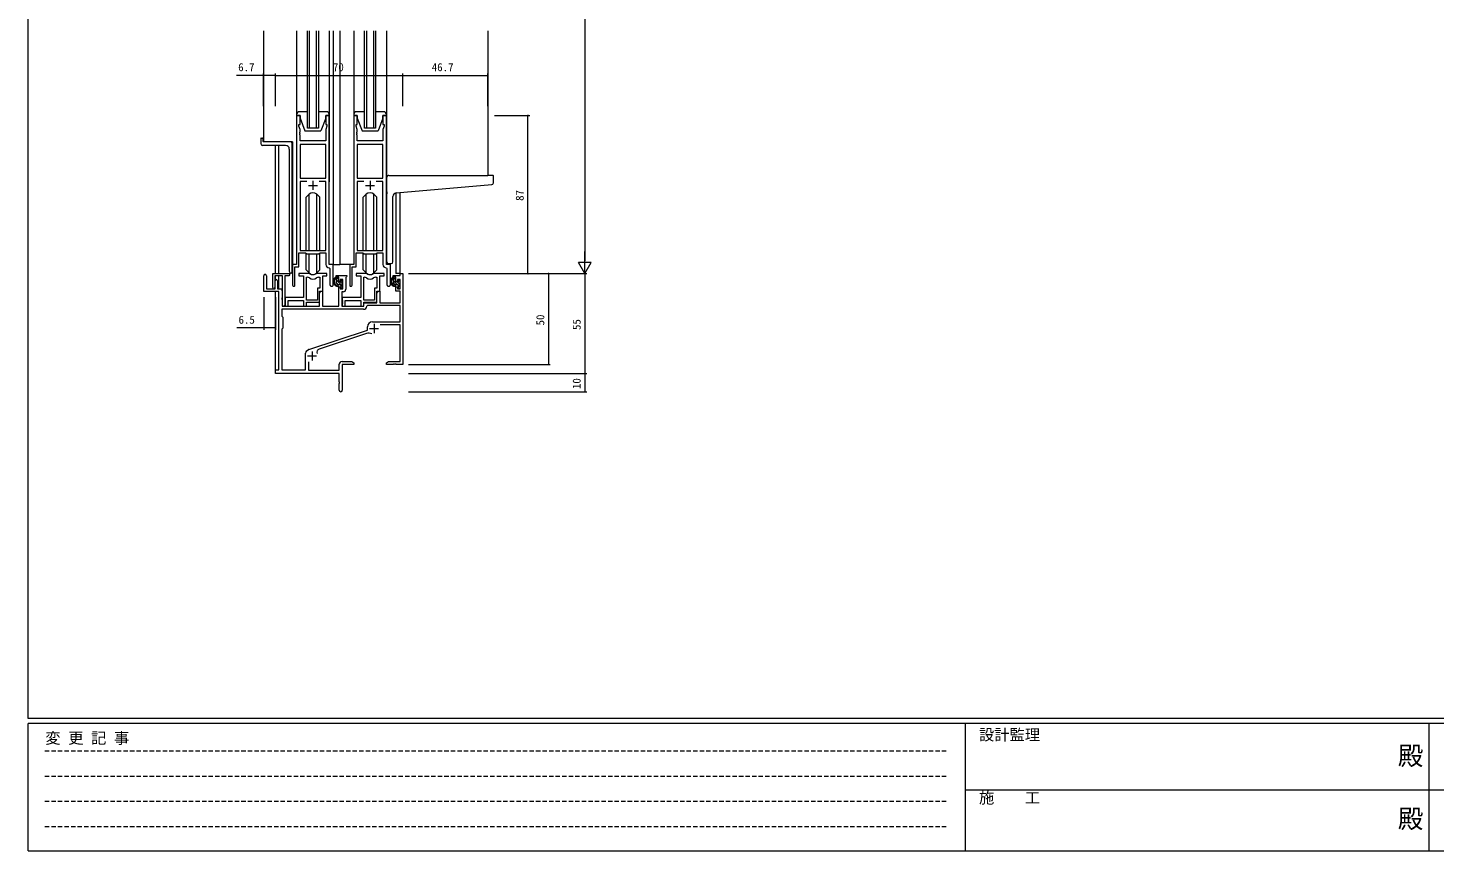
# Model space of a CAD drawing. Units: millimetres, scale not verified. Extents: x -793 to 793, y -564 to 564.
# Drawn here: x -788 to -14, y -564 to -112 of the extents above; entities that cross this region are included whole.
import ezdxf
from ezdxf.enums import TextEntityAlignment as Align

# ---------------------------------------------------------------- set-up
doc = ezdxf.new("R2010")
doc.units = ezdxf.units.MM
doc.header["$LTSCALE"] = 2
doc.linetypes.add('DASHED1', pattern=[1.8, 1.2, -0.6])
for name, color, linetype, lineweight in [('0-1_USER1', 2, 'Continuous', 9), ('0-2_YKK_ZWAK', 4, 'Continuous', 9), ('0-3_YKK_11', 6, 'Continuous', 9), ('0-4_YKK_12', 7, 'Continuous', 9), ('0-5_YKK_13', 7, 'Continuous', 9)]:
    doc.layers.add(name, color=color, linetype=linetype, lineweight=lineweight)
doc.styles.add('ＭＳ ゴシック', font='')
doc.styles.get('ＭＳ ゴシック').set_extended_font_data('MS Gothic')

msp = doc.modelspace()

# ---------------------------------------------------------------- linework, layer by layer
at = {"layer": '0-1_USER1'}
for p, q in [((-658.441, -113.191), (-658.441, -174.191)), ((-634.241, -166.691), (-634.241, -113.191)), ((-633.241, -113.191), (-633.241, -166.691)), ((-629.241, -166.691), (-629.241, -113.191)), ((-620.041, -113.191), (-620.041, -241.691)), ((-616.541, -113.191), (-616.541, -241.691)), ((-602.841, -166.691), (-602.841, -113.191)), ((-601.841, -113.191), (-601.841, -166.691)), ((-597.841, -166.691), (-597.841, -113.191)), ((-535.041, -113.191), (-535.041, -192.691)), ((-642.441, -174.191), (-658.441, -174.191)), ((-651.741, -246.691), (-651.741, -176.191)), ((-650.111, -176.191), (-650.111, -246.691)), ((-642.441, -174.191), (-642.441, -246.416)), ((-585.629, -202.391), (-585.641, -246.691)), ((-583.371, -246.691), (-583.371, -202.182)), ((-620.341, -241.691), (-616.541, -241.691)), ((-610.741, -241.691), (-616.541, -241.691)), ((-583.071, -246.691), (-585.641, -246.691)), ((-651.741, -250.144), (-651.741, -247.891)), ((-650.111, -247.891), (-650.111, -254.991)), ((-651.741, -299.991), (-651.741, -256.591)), ((-650.111, -256.62), (-650.111, -299.661))]:
    msp.add_line(p, q, dxfattribs=at)
for points in [[(-628.241, -113.191), (-628.241, -166.691), (-634.241, -166.691)], [(-596.841, -113.191), (-596.841, -166.691), (-602.841, -166.691)]]:
    msp.add_lwpolyline(points, dxfattribs=at)
at = {"layer": '0-2_YKK_ZWAK'}
for p, q in [((-640.241, -113.191), (-640.241, -196.441)), ((-640.241, -113.191), (-640.241, -123.691)), ((-622.241, -113.191), (-622.241, -196.191)), ((-622.241, -113.191), (-622.241, -123.691)), ((-608.841, -113.191), (-608.841, -196.191)), ((-608.841, -113.191), (-608.841, -123.691)), ((-590.841, -113.191), (-590.841, -196.191)), ((-590.841, -113.191), (-590.841, -123.691)), ((-634.241, -157.691), (-638.741, -157.691)), ((-638.241, -161.191), (-635.641, -168.191)), ((-623.741, -157.691), (-628.241, -157.691)), ((-624.241, -161.191), (-626.841, -168.191)), ((-624.241, -161.191), (-624.241, -159.691)), ((-602.841, -157.691), (-607.341, -157.691)), ((-606.841, -161.191), (-604.241, -168.191)), ((-592.341, -157.691), (-596.841, -157.691)), ((-592.841, -161.191), (-595.441, -168.191)), ((-592.841, -161.191), (-592.841, -159.691)), ((-635.641, -168.191), (-626.841, -168.191)), ((-604.241, -168.191), (-595.441, -168.191)), ((-659.941, -172.491), (-659.941, -175.191)), ((-659.641, -172.191), (-659.041, -172.191)), ((-646.241, -176.191), (-658.941, -176.191)), ((-658.741, -172.491), (-658.741, -173.891)), ((-643.743, -174.191), (-658.441, -174.191)), ((-642.743, -246.466), (-642.743, -175.191)), ((-644.241, -178.191), (-644.241, -245.418)), ((-589.541, -192.691), (-535.041, -192.691)), ((-532.341, -192.691), (-535.041, -192.691)), ((-532.041, -196.774), (-532.041, -192.991)), ((-590.541, -201.805), (-590.541, -193.691)), ((-585.416, -202.36), (-532.954, -197.771)), ((-633.363, -203.069), (-634.991, -204.698)), ((-634.991, -233.991), (-634.991, -204.698)), ((-633.359, -233.991), (-633.359, -203.066)), ((-629.124, -233.991), (-629.124, -203.066)), ((-629.12, -203.069), (-627.491, -204.698)), ((-627.491, -233.991), (-627.491, -204.698)), ((-601.963, -203.069), (-603.591, -204.698)), ((-603.591, -233.991), (-603.591, -204.698)), ((-601.959, -233.991), (-601.959, -203.066)), ((-597.724, -233.991), (-597.724, -203.066)), ((-597.72, -203.069), (-596.091, -204.698)), ((-596.091, -233.991), (-596.091, -204.698)), ((-590.541, -201.805), (-590.541, -202.809)), ((-590.541, -240.191), (-590.541, -202.809)), ((-587.241, -240.191), (-587.241, -204.353)), ((-634.991, -244.683), (-634.991, -235.441)), ((-633.359, -246.316), (-633.359, -235.921)), ((-629.124, -246.316), (-629.124, -235.921)), ((-627.491, -244.683), (-627.491, -235.441)), ((-603.591, -244.683), (-603.591, -235.441)), ((-601.959, -246.316), (-601.959, -235.921)), ((-597.724, -246.316), (-597.724, -235.921)), ((-596.091, -244.683), (-596.091, -235.441)), ((-643.328, -246.415), (-643.241, -246.422)), ((-642.743, -246.466), (-643.241, -246.422)), ((-633.363, -246.312), (-634.991, -244.683)), ((-629.12, -246.312), (-627.491, -244.683)), ((-601.963, -246.312), (-603.591, -244.683)), ((-597.72, -246.312), (-596.091, -244.683)), ((-589.541, -241.191), (-588.241, -241.191)), ((-617.571, -248.691), (-618.871, -248.691)), ((-618.271, -251.891), (-618.271, -248.691)), ((-617.271, -249.98), (-618.271, -248.98)), ((-614.971, -253.694), (-618.271, -250.394)), ((-617.189, -252.891), (-618.271, -251.809)), ((-617.271, -250.991), (-617.271, -248.991)), ((-616.171, -252.891), (-617.271, -252.891)), ((-616.332, -251.291), (-616.971, -251.291)), ((-615.871, -250.491), (-615.871, -250.83)), ((-615.871, -253.191), (-615.871, -254.491)), ((-615.289, -254.791), (-615.871, -254.209)), ((-614.971, -252.28), (-615.745, -251.506)), ((-614.771, -251.066), (-615.639, -250.198)), ((-615.571, -254.791), (-615.071, -254.791)), ((-614.859, -250.779), (-615.359, -250.279)), ((-614.971, -253.791), (-614.971, -251.791)), ((-614.771, -251.591), (-614.771, -250.991)), ((-614.771, -254.491), (-614.771, -253.991)), ((-586.171, -248.691), (-587.471, -248.691)), ((-586.871, -251.891), (-586.871, -248.691)), ((-585.871, -250.216), (-586.871, -249.216)), ((-583.371, -254.13), (-586.871, -250.63)), ((-586.039, -252.877), (-586.857, -252.059)), ((-585.871, -250.991), (-585.871, -248.991)), ((-584.771, -252.891), (-585.871, -252.891)), ((-584.932, -251.291), (-585.571, -251.291)), ((-583.571, -252.516), (-584.565, -251.523)), ((-584.471, -250.491), (-584.471, -250.83)), ((-584.471, -253.191), (-584.471, -254.491)), ((-584.125, -254.791), (-584.471, -254.444)), ((-583.371, -251.302), (-584.389, -250.284)), ((-584.171, -254.791), (-583.671, -254.791)), ((-583.459, -250.779), (-583.959, -250.279)), ((-583.571, -253.791), (-583.571, -251.791)), ((-583.371, -251.591), (-583.371, -250.991)), ((-583.371, -254.491), (-583.371, -253.991))]:
    msp.add_line(p, q, dxfattribs=at)
for points in [[(-640.241, -159.191), (-640.241, -159.691), (-638.241, -159.691), (-638.241, -161.191)], [(-624.241, -159.691), (-622.241, -159.691), (-622.241, -159.191)], [(-608.841, -159.191), (-608.841, -159.691), (-606.841, -159.691), (-606.841, -161.191)], [(-592.841, -159.691), (-590.841, -159.691), (-590.841, -159.191)]]:
    msp.add_lwpolyline(points, dxfattribs=at)
for centre, radius, start, end in [((-638.741, -159.191), 1.5, 90, 180), ((-623.741, -159.191), 1.5, 0, 90), ((-607.341, -159.191), 1.5, 90, 180), ((-592.341, -159.191), 1.5, 0, 90), ((-659.641, -172.491), 0.3, 90, 180), ((-658.941, -175.191), 1, 180, 270), ((-659.041, -172.491), 0.3, 0, 90), ((-658.441, -173.891), 0.3, 180, 270), ((-646.241, -178.191), 2, 0, 90), ((-643.743, -175.191), 1, 0, 90), ((-589.541, -193.691), 1, 135.573, 180), ((-589.541, -193.691), 1, 90, 135.573), ((-589.541, -193.691), 1, 121.36697, 135.573), ((-532.341, -192.991), 0.3, 0, 90), ((-533.041, -196.774), 1, 275, 0), ((-631.241, -205.191), 3, 45, 135), ((-599.841, -205.191), 3, 45, 135), ((-585.241, -204.353), 2, 95, 180), ((-643.241, -245.418), 1, 180, 265), ((-631.241, -244.191), 3, 225, 315), ((-599.841, -244.191), 3, 225, 315), ((-589.541, -240.191), 1, 180, 270), ((-588.241, -240.191), 1, 270, 0), ((-617.157, -251.012), 2.885, 126.45193, 263.90389), ((-617.072, -250.978), 2.504, 139.45806, 259.25217), ((-619.132, -249.095), 0.3, 301.6219, 336.95039), ((-618.671, -249.291), 0.2, 36.8699, 156.95039), ((-618.271, -248.991), 0.3, 216.8699, 270), ((-617.271, -251.891), 1, 180, 270), ((-617.571, -248.991), 0.3, 0, 90), ((-617.393, -253.641), 0.25, 253.6388, 125.58163), ((-616.971, -250.991), 0.3, 180, 270), ((-616.332, -251.591), 0.3, 33.05573, 90), ((-616.171, -253.191), 0.3, 0, 90), ((-615.871, -251.291), 0.25, 213.05573, 56.94427), ((-615.571, -250.491), 0.3, 45, 180), ((-615.571, -250.83), 0.3, 180, 236.94427), ((-615.571, -254.491), 0.3, 180, 270), ((-615.071, -254.491), 0.3, 270, 0), ((-614.971, -251.591), 0.2, 270, 0), ((-614.971, -253.991), 0.2, 0, 90), ((-615.071, -250.991), 0.3, 0, 45), ((-585.757, -251.012), 2.885, 126.45193, 263.90389), ((-585.672, -250.978), 2.504, 139.45806, 259.25217), ((-587.732, -249.095), 0.3, 301.6219, 336.95039), ((-587.271, -249.291), 0.2, 36.8699, 156.95039), ((-586.871, -248.991), 0.3, 216.8699, 270), ((-585.871, -251.891), 1, 180, 270), ((-586.171, -248.991), 0.3, 0, 90), ((-585.993, -253.641), 0.25, 253.6388, 125.58163), ((-585.571, -250.991), 0.3, 180, 270), ((-584.932, -251.591), 0.3, 33.05573, 90), ((-584.771, -253.191), 0.3, 0, 90), ((-584.471, -251.291), 0.25, 213.05573, 56.94427), ((-584.171, -250.491), 0.3, 45, 180), ((-584.171, -250.83), 0.3, 180, 236.94427), ((-584.171, -254.491), 0.3, 180, 270), ((-583.671, -254.491), 0.3, 270, 0), ((-583.571, -251.591), 0.2, 270, 0), ((-583.571, -253.991), 0.2, 0, 90), ((-583.671, -250.991), 0.3, 0, 45)]:
    msp.add_arc(centre, radius, start, end, dxfattribs=at)
at = {"layer": '0-3_YKK_11'}
for p, q in [((-481.741, 146.309), (-481.741, -239.691)), ((-658.441, -154.691), (-658.441, -136.691)), ((-651.741, -154.691), (-651.741, -136.691)), ((-651.741, -154.691), (-651.741, -136.691)), ((-651.741, -137.691), (-581.741, -137.691)), ((-581.741, -154.691), (-581.741, -136.691)), ((-581.741, -154.691), (-581.741, -136.691)), ((-581.741, -137.691), (-535.041, -137.691)), ((-535.041, -154.691), (-535.041, -136.691)), ((-531.481, -159.691), (-512.044, -159.691)), ((-513.044, -246.691), (-513.044, -159.691)), ((-481.741, -246.691), (-481.741, -234.566)), ((-578.741, -246.691), (-480.741, -246.691)), ((-578.741, -246.691), (-500.741, -246.691)), ((-578.741, -246.691), (-480.741, -246.691)), ((-531.481, -246.691), (-512.044, -246.691)), ((-501.741, -246.691), (-501.741, -296.691)), ((-481.741, -246.691), (-485.241, -240.629)), ((-478.241, -240.629), (-485.241, -240.629)), ((-481.741, -246.691), (-478.241, -240.629)), ((-481.741, -246.691), (-481.741, -301.691)), ((-658.241, -259.591), (-658.241, -277.591)), ((-651.741, -259.591), (-651.741, -277.591)), ((-578.741, -296.691), (-500.741, -296.691)), ((-578.741, -301.691), (-480.741, -301.691)), ((-578.741, -301.691), (-480.741, -301.691)), ((-481.741, -301.691), (-481.741, -311.691)), ((-578.741, -311.691), (-480.741, -311.691))]:
    msp.add_line(p, q, dxfattribs=at)
for points in [[(-651.741, -137.691), (-658.441, -137.691), (-673.341, -137.691)], [(-651.741, -276.591), (-658.241, -276.591), (-673.141, -276.591)]]:
    msp.add_lwpolyline(points, dxfattribs=at)
for centre, start, end in [((-658.441, -137.691), 0, 180), ((-658.441, -137.691), 180, 0), ((-651.741, -137.691), 0, 180), ((-651.741, -137.691), 0, 180), ((-651.741, -137.691), 180, 0), ((-651.741, -137.691), 180, 0), ((-581.741, -137.691), 0, 180), ((-581.741, -137.691), 0, 180), ((-581.741, -137.691), 180, 0), ((-581.741, -137.691), 180, 0), ((-535.041, -137.691), 0, 180), ((-535.041, -137.691), 180, 0), ((-513.044, -159.691), 90, 270), ((-513.044, -159.691), 270, 90), ((-513.044, -246.691), 90, 270), ((-513.044, -246.691), 270, 90), ((-501.741, -246.691), 90, 270), ((-501.741, -246.691), 270, 90), ((-658.241, -276.591), 0, 180), ((-658.241, -276.591), 180, 0), ((-651.741, -276.591), 0, 180), ((-651.741, -276.591), 180, 0), ((-501.741, -296.691), 90, 270), ((-501.741, -296.691), 270, 90), ((-481.741, -301.691), 90, 270), ((-481.741, -301.691), 90, 270), ((-481.741, -301.691), 270, 90), ((-481.741, -301.691), 270, 90), ((-481.741, -311.691), 90, 270), ((-481.741, -311.691), 270, 90)]:
    msp.add_arc(centre, 0.106, start, end, dxfattribs=at)
at = {"layer": '0-4_YKK_12'}
for p, q in [((-638.311, -175.621), (-638.311, -194.191)), ((-606.911, -175.621), (-606.911, -194.191)), ((-634.592, -196.121), (-638.311, -196.121)), ((-633.741, -198.191), (-628.741, -198.191)), ((-631.241, -195.691), (-631.241, -200.691)), ((-603.192, -196.121), (-606.911, -196.121)), ((-602.341, -198.191), (-597.341, -198.191)), ((-599.841, -195.691), (-599.841, -200.691)), ((-646.741, -247.891), (-646.741, -264.091)), ((-644.541, -247.891), (-646.741, -247.891)), ((-603.411, -266.321), (-648.311, -266.321)), ((-600.141, -276.891), (-595.141, -276.891)), ((-597.641, -274.391), (-597.641, -279.391)), ((-601.814, -279.695), (-627.839, -288.264)), ((-634.741, -289.241), (-633.938, -288.639)), ((-634.241, -291.991), (-629.241, -291.991)), ((-631.741, -289.491), (-631.741, -294.491))]:
    msp.add_line(p, q, dxfattribs=at)
for points in [[(-640.241, -159.691), (-640.241, -241.691), (-642.441, -241.691), (-642.441, -253.041)], [(-620.041, -252.726), (-620.041, -241.691), (-622.241, -241.691), (-622.241, -159.691), (-624.241, -159.691), (-624.241, -164.691), (-623.541, -164.691), (-623.541, -165.691), (-624.171, -167.422), (-624.171, -173.691), (-638.311, -173.691), (-638.311, -170.649), (-638.431, -170.466), (-638.431, -169.916), (-638.311, -169.733), (-638.311, -169.649), (-638.431, -169.466), (-638.431, -168.916), (-638.311, -168.733), (-638.311, -167.422), (-638.941, -165.691), (-638.941, -164.691), (-638.241, -164.691), (-638.241, -159.691), (-640.241, -159.691)], [(-608.841, -159.691), (-608.841, -241.691), (-611.041, -241.691), (-611.041, -253.041)], [(-588.641, -252.726), (-588.641, -241.691), (-590.841, -241.691), (-590.841, -159.691), (-592.841, -159.691), (-592.841, -164.691), (-592.141, -164.691), (-592.141, -165.691), (-592.771, -167.422), (-592.771, -173.691), (-606.911, -173.691), (-606.911, -170.649), (-607.031, -170.466), (-607.031, -169.916), (-606.911, -169.733), (-606.911, -169.649), (-607.031, -169.466), (-607.031, -168.916), (-606.911, -168.733), (-606.911, -167.422), (-607.541, -165.691), (-607.541, -164.691), (-606.841, -164.691), (-606.841, -159.691), (-608.841, -159.691)], [(-634.592, -196.121), (-638.311, -196.121), (-638.311, -233.991), (-624.171, -233.991), (-624.171, -196.121), (-627.891, -196.121)], [(-603.192, -196.121), (-606.911, -196.121), (-606.911, -233.991), (-592.771, -233.991), (-592.771, -196.121), (-596.491, -196.121)], [(-641.141, -253.041), (-641.141, -242.991), (-638.941, -242.991), (-638.941, -235.191), (-635.241, -235.191), (-634.511, -235.921), (-627.971, -235.921), (-627.241, -235.191), (-624.171, -235.191), (-624.171, -241.621)], [(-609.741, -253.041), (-609.741, -242.991), (-607.541, -242.991), (-607.541, -235.191), (-603.841, -235.191), (-603.111, -235.921), (-596.571, -235.921), (-595.841, -235.191), (-592.771, -235.191), (-592.771, -241.621)], [(-653.341, -254.391), (-653.341, -246.691), (-644.541, -246.691)], [(-636.341, -247.891), (-636.341, -259.791), (-646.541, -259.791), (-646.541, -261.333), (-646.421, -261.516), (-646.421, -262.066), (-646.541, -262.249), (-646.541, -262.333), (-646.421, -262.516), (-646.421, -263.066), (-646.541, -263.249), (-646.541, -264.691), (-644.911, -264.691), (-644.911, -261.421), (-636.341, -261.421), (-636.341, -264.691), (-634.711, -264.691), (-634.711, -262.491), (-627.541, -262.491), (-627.541, -256.291), (-625.841, -256.291), (-625.841, -247.891), (-623.541, -247.891), (-623.541, -246.691), (-628.994, -246.691)], [(-633.489, -246.691), (-638.941, -246.691), (-638.941, -247.891), (-636.341, -247.891)], [(-622.258, -243.619), (-621.971, -243.919), (-621.971, -252.726)], [(-614.641, -256.721), (-615.341, -256.721), (-615.341, -264.691), (-603.241, -264.691), (-603.241, -262.691), (-596.141, -262.691), (-596.141, -257.503), (-595.441, -256.291), (-594.511, -256.291), (-594.511, -262.691), (-583.371, -262.691), (-583.371, -256.291), (-585.641, -256.291), (-585.641, -253.991), (-584.841, -253.991), (-584.841, -255.091), (-583.371, -255.091), (-583.371, -249.891), (-584.841, -249.891), (-584.841, -250.991), (-585.641, -250.991), (-585.641, -248.691), (-587.141, -248.691), (-587.141, -247.691), (-583.371, -247.691), (-583.371, -246.691), (-581.741, -246.691), (-581.741, -296.691), (-585.283, -296.691), (-585.466, -296.571), (-586.016, -296.571), (-586.2, -296.691), (-586.283, -296.691), (-586.466, -296.571), (-587.016, -296.571), (-587.2, -296.691), (-590.741, -296.691), (-590.741, -295.691), (-589.65, -295.061), (-583.371, -295.061)], [(-604.941, -247.891), (-604.941, -259.791), (-615.141, -259.791), (-615.141, -261.333), (-615.021, -261.516), (-615.021, -262.066), (-615.141, -262.249), (-615.141, -262.333), (-615.021, -262.516), (-615.021, -263.066), (-615.141, -263.249), (-615.141, -264.691), (-613.511, -264.691), (-613.511, -261.421), (-604.941, -261.421), (-604.941, -264.691), (-603.311, -264.691), (-603.311, -262.491), (-596.141, -262.491), (-596.141, -256.291), (-594.441, -256.291), (-594.441, -247.891), (-592.141, -247.891), (-592.141, -246.691), (-597.594, -246.691)], [(-602.089, -246.691), (-607.541, -246.691), (-607.541, -247.891), (-604.941, -247.891)], [(-590.858, -243.619), (-590.571, -243.919), (-590.571, -252.726)], [(-616.741, -310.876), (-616.741, -307.149), (-616.621, -306.966), (-616.621, -306.416), (-616.741, -306.233), (-616.741, -301.691), (-651.741, -301.691), (-651.741, -299.691), (-649.941, -299.691), (-649.941, -256.591), (-658.241, -256.591), (-658.241, -247.891)], [(-656.841, -247.891), (-656.841, -254.991), (-651.941, -254.991), (-651.941, -250.591)], [(-647.941, -264.091), (-647.941, -261.449), (-648.061, -261.266), (-648.241, -260.991), (-648.241, -260.091), (-648.061, -259.816), (-647.941, -259.633), (-647.941, -256.649), (-648.061, -256.466), (-648.241, -256.191), (-648.241, -255.291), (-648.061, -255.016), (-647.941, -254.833), (-647.941, -247.891), (-652.141, -247.891), (-652.141, -254.391)], [(-650.741, -250.591), (-650.741, -254.991), (-648.241, -254.991), (-648.241, -264.691), (-627.541, -264.691), (-627.541, -257.503), (-626.841, -256.291), (-625.911, -256.291), (-625.911, -264.691), (-617.041, -264.691), (-617.041, -253.991), (-616.241, -253.991), (-616.241, -255.091), (-614.771, -255.091), (-614.771, -249.891), (-616.241, -249.891), (-616.241, -250.991), (-617.041, -250.991), (-617.041, -248.691), (-618.541, -248.691), (-618.541, -247.691), (-612.541, -247.691), (-612.541, -248.191), (-612.841, -248.491), (-613.141, -248.791), (-613.141, -255.221)], [(-634.711, -261.291), (-634.711, -248.691), (-634.34, -248.691)], [(-628.143, -248.691), (-627.471, -248.691), (-627.471, -254.661), (-628.741, -254.661), (-628.741, -261.291), (-634.711, -261.291), (-634.711, -248.691)], [(-603.311, -261.291), (-603.311, -248.691), (-602.94, -248.691)], [(-596.743, -248.691), (-596.071, -248.691), (-596.071, -254.661), (-597.341, -254.661), (-597.341, -261.291), (-603.311, -261.291), (-603.311, -248.691)], [(-603.411, -266.321), (-648.311, -266.321), (-648.311, -270.121), (-647.741, -270.691), (-647.741, -276.691), (-648.311, -277.261), (-648.311, -299.691), (-635.341, -299.691), (-635.341, -290.441)], [(-598.541, -273.291), (-583.371, -273.291), (-583.371, -264.321), (-601.314, -264.321), (-601.613, -264.606)], [(-633.508, -288.414), (-601.241, -277.791), (-601.241, -275.991)], [(-583.371, -295.061), (-583.371, -274.921), (-594.355, -274.921)], [(-633.711, -295.277), (-633.711, -299.891), (-616.741, -299.891), (-616.741, -296.561)], [(-615.241, -295.061), (-609.833, -295.061), (-608.741, -295.691), (-608.741, -296.691), (-615.111, -296.691), (-615.111, -310.876)]]:
    msp.add_lwpolyline(points, dxfattribs=at)
for points in [[(-638.311, -175.621), (-638.311, -194.191), (-624.171, -194.191), (-624.171, -175.621)], [(-606.911, -175.621), (-606.911, -194.191), (-592.771, -194.191), (-592.771, -175.621)]]:
    msp.add_lwpolyline(points, close=True, dxfattribs=at)
for centre, radius, start, end in [((-657.541, -247.891), 0.7, 359.99999, 180.00001), ((-644.541, -247.291), 0.6, 269.99999, 90.00001), ((-633.489, -248.691), 2, 64.91237, 90.00001), ((-631.241, -243.891), 3.3, 244.91238, 295.08762), ((-628.994, -248.691), 2, 89.99997, 115.08762), ((-622.171, -241.621), 2, 180, 267.50807), ((-602.089, -248.691), 2, 64.91237, 90.00001), ((-599.841, -243.891), 3.3, 244.91238, 295.08762), ((-597.594, -248.691), 2, 89.99997, 115.08762), ((-590.771, -241.621), 2, 180, 267.50807), ((-652.741, -254.391), 0.6, 179.99999, 0.00001), ((-651.341, -250.591), 0.6, 359.99999, 180.00001), ((-641.791, -253.041), 0.65, 179.99999, 0.00001), ((-634.34, -250.691), 2, 54.22519, 90.00004), ((-631.241, -246.391), 3.3, 234.22517, 305.77483), ((-628.143, -250.691), 2, 89.99996, 125.77481), ((-621.006, -252.726), 0.965, 179.99999, 0.00001), ((-610.391, -253.041), 0.65, 179.99999, 0.00001), ((-602.94, -250.691), 2, 54.22519, 90.00004), ((-599.841, -246.391), 3.3, 234.22517, 305.77483), ((-596.743, -250.691), 2, 89.99996, 125.77481), ((-589.606, -252.726), 0.965, 179.99999, 0.00001), ((-614.641, -255.221), 1.5, 270.00001, 359.99999), ((-647.341, -264.091), 0.6, 179.99999, 0.00001), ((-603.411, -264.521), 1.8, 270.00001, 357.27059), ((-598.541, -275.991), 2.7, 90.00001, 179.99999), ((-600.407, -283.97), 4.5, 68.66068, 108.22312), ((-633.841, -290.441), 1.5, 126.8699, 179.99999), ((-633.038, -289.839), 1.5, 108.22318, 126.86992), ((-627.276, -289.973), 1.8, 108.22315, 204.31379), ((-615.241, -296.561), 1.5, 90.00001, 179.99999), ((-615.926, -310.876), 0.815, 179.99999, 0.00001)]:
    msp.add_arc(centre, radius, start, end, dxfattribs=at)
at = {"layer": '0-5_YKK_13'}
for p, q in [((-787.816, -491.4), (-787.816, 558.6)), ((752.184, -491.4), (-787.816, -491.4)), ((676.584, -494.2), (-787.816, -494.2)), ((-787.816, -564.2), (-787.816, -494.2)), ((-272.616, -494.2), (-272.616, -564.2)), ((-17.816, -494.2), (-17.816, -564.2)), ((-272.616, -530.599), (-15.016, -530.599)), ((-15.016, -530.599), (242.584, -530.599)), ((-787.816, -564.2), (676.584, -564.2))]:
    msp.add_line(p, q, dxfattribs=at)
at = {"layer": '0-5_YKK_13', "linetype": 'DASHED1'}
for p, q in [((-778.619, -509.225), (-282.234, -509.225)), ((-778.619, -523.082), (-282.234, -523.082)), ((-778.619, -536.939), (-282.234, -536.939)), ((-778.619, -550.796), (-282.234, -550.796))]:
    msp.add_line(p, q, dxfattribs=at)

# ---------------------------------------------------------------- texts
at = {"layer": '0-3_YKK_11', "style": 'ＭＳ ゴシック'}
for s, p in [('6.7', (-672.341, -136.691)), ('70', (-620.261, -136.691)), ('46.7', (-565.911, -136.691)), ('6.5', (-672.141, -275.591))]:
    msp.add_text(s, height=4.399, dxfattribs=at).set_placement(p, align=Align.BOTTOM_LEFT)
for s, p in [('87', (-514.044, -206.711)), ('50', (-502.741, -275.211)), ('55', (-482.741, -277.711)), ('10', (-482.741, -310.211))]:
    msp.add_text(s, height=4.399, rotation=90, dxfattribs=at).set_placement(p, align=Align.BOTTOM_LEFT)
at = {"layer": '0-5_YKK_13', "style": 'ＭＳ ゴシック'}
for s, height, p in [('変 更 記 事', 6.158, (-778.387, -507.093)), ('設計監理', 6.158, (-265.078, -505.266)), ('殿', 10.26, (-34.78, -520.113)), ('施\u3000\u3000工', 6.158, (-265.078, -539.909)), ('殿', 10.26, (-34.78, -554.756))]:
    msp.add_text(s, height=height, dxfattribs=at).set_placement(p, align=Align.BOTTOM_LEFT)

doc.saveas('drawing.dxf')
